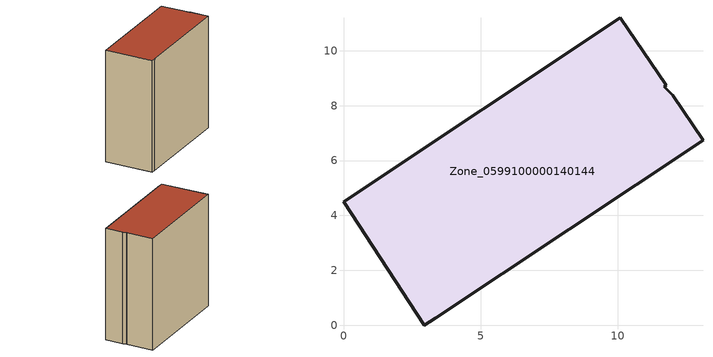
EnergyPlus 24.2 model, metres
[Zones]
Zone_0599100000140144
 floor ground (C_G): 11.68,8.69 11.99,8.38 13.1,6.75 3.33,0.25 2.94,0 0,4.51 10.09,11.2 11.76,8.74 z0
 wall outside (C_F): 2.94,0 3.33,0.25 13.1,6.75 11.99,8.38 11.68,8.69 11.76,8.74 10.09,11.2 0,4.51 2.94,0 z0:12.39
 roof outside (C_R): 11.76,8.74 10.09,11.2 0,4.51 2.94,0 3.33,0.25 13.1,6.75 11.99,8.38 11.68,8.69 z12.39
[BUILDING]
Pand.0599100000140144: North Axis=0; Terrain=City; Loads Convergence Tolerance Value=0.04; Temperature Convergence Tolerance Value=0.4; Solar Distribution=FullExterior; Maximum Number of Warmup Days=25; Minimum Number of Warmup Days=1
[Site:Location]
Rotterdam.The.Hague.AP_ZH_NLD Design_Conditions: Latitude=51.96; Longitude=4.45; Time Zone=1; Elevation=-4.5
[SITE:GROUNDTEMPERATURE:BUILDINGSURFACE]
18, 18, 18, 18, 18, 18, 18, 18, 18, 18, 18, 18
[MATERIAL] Thermal Absorptance=0.9; Solar Absorptance=0.7; Visible Absorptance=0.7
Name | Roughness | Thickness | Conductivity | Density | Specific Heat
G.TI.1946 | MediumSmooth | 0.15 | 1 | 540 | 1210
F.TI.1946 | Rough | 0.3 | 0.857143 | 1920 | 840
R.TI.1946 | MediumRough | 0.2 | 0.1 | 1500 | 1000
[CONSTRUCTION]
C_G: G.TI.1946
C_F: F.TI.1946
C_R: R.TI.1946
[ZONE]
Zone_0599100000140144: Type=1; Multiplier=1; Ceiling Height=Autocalculate; Volume=Autocalculate; Floor Area=autocalculate; Part of Total Floor Area=Yes
[ZONEINFILTRATION:DESIGNFLOWRATE]
Infil_Zone_0599100000140144: Zone or ZoneList or Space or SpaceList=Zone_0599100000140144; Schedule=AlwaysOn; Design Flow Rate Calculation Method=Flow/Area; Flow Rate per Floor Area=0.003; Constant Term Coefficient=1; Temperature Term Coefficient=0; Velocity Term Coefficient=0; Velocity Squared Term Coefficient=0
[HVACTEMPLATE:ZONE:IDEALLOADSAIRSYSTEM]
Zone_0599100000140144: Maximum Heating Supply Air Temperature=50; Minimum Cooling Supply Air Temperature=13; Maximum Heating Supply Air Humidity Ratio=0.0156; Minimum Cooling Supply Air Humidity Ratio=0.0077; Heating Limit=NoLimit; Cooling Limit=NoLimit; Dehumidification Control Type=ConstantSensibleHeatRatio; Cooling Sensible Heat Ratio=0.7; Dehumidification Setpoint=60; Humidification Control Type=None; Humidification Setpoint=30; Outdoor Air Method=None; Outdoor Air Flow Rate per Person=0.00944; Outdoor Air Flow Rate per Zone Floor Area=0; Outdoor Air Flow Rate per Zone=0; Demand Controlled Ventilation Type=None; Outdoor Air Economizer Type=NoEconomizer; Heat Recovery Type=None; Sensible Heat Recovery Effectiveness=0.7; Latent Heat Recovery Effectiveness=0.65
[ZONECONTROL:THERMOSTAT]
ThermostatControl_Zone_0599100000140144: Zone or ZoneList=Zone_0599100000140144; Control Type Schedule=DualSetpointControlType; Control 1=Thermostat_Zone_0599100000140144; Temperature Difference Between Cutout And Setpoint=0
[THERMOSTATSETPOINT:DUALSETPOINT]
Thermostat_Zone_0599100000140144: Heating Setpoint Temperature Schedule=HeatingSetpoint_Zone_0599100000140144; Cooling Setpoint Temperature Schedule=CoolingSetpoint_Zone_0599100000140144
[SCHEDULE:COMPACT]
HeatingSetpoint_Zone_0599100000140144: Through: 12/31, For: AllDays, Until: 24:00, 21
CoolingSetpoint_Zone_0599100000140144: Through: 12/31, For: AllDays, Until: 24:00, 24
DualSetpointControlType: Through: 12/31, For: AllDays, Until: 24:00, 4
AlwaysOn: Through: 12/31, For: AllDays, Until: 24:00, 1
